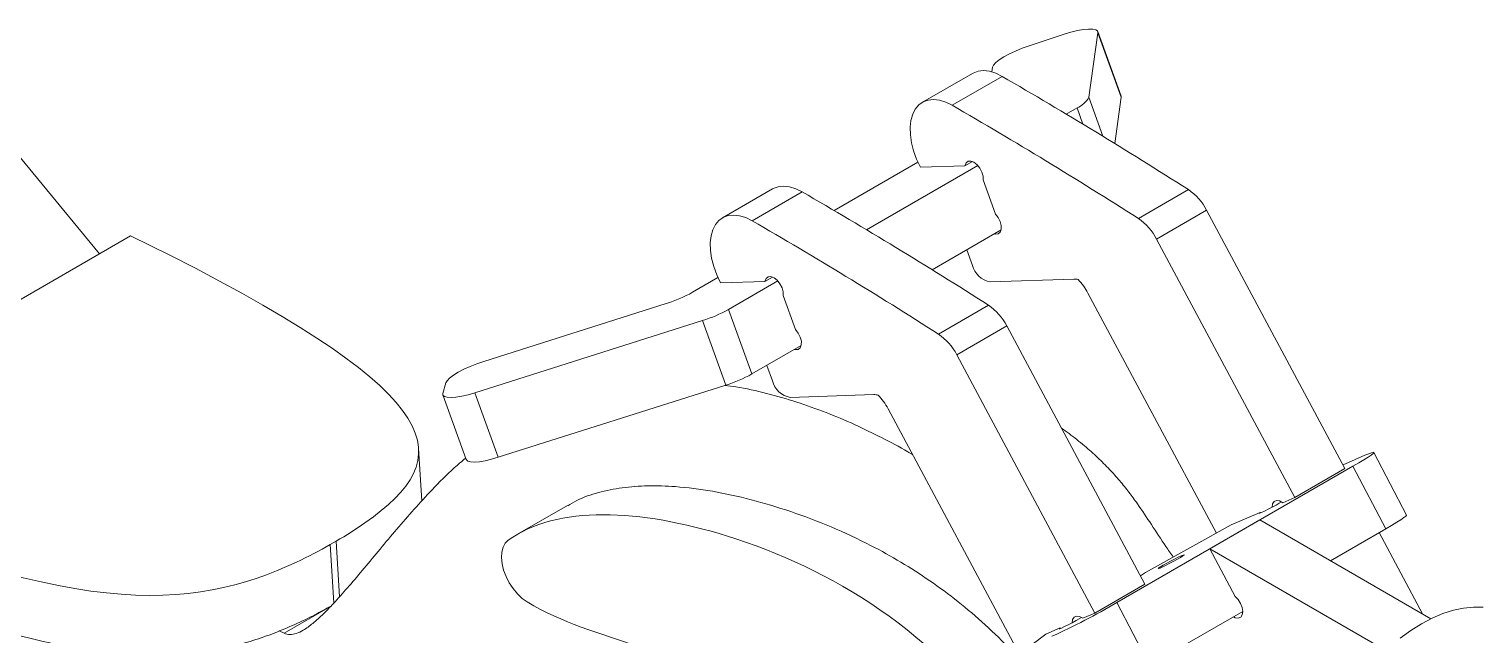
# Paper-space layout 'Feuille12' of a CAD drawing. Header units: millimetres. Extents: x 35 to 250, y 28 to 176.
# Drawn here: x 107.7 to 185.7, y 143.2 to 175.7 of the extents above; entities that cross this region are included whole.
import ezdxf

# ---------------------------------------------------------------- set-up
doc = ezdxf.new("R2010")
doc.units = ezdxf.units.MM

psp = doc.layouts.new('Feuille12')

# ---------------------------------------------------------------- linework, layer by layer
at = {"color": 7, "linetype": 'Continuous', "lineweight": 15}
for p, q in [((161.467, 174.832), (163.353, 175.452)), ((165.164, 175.538), (164.68, 172.072)), ((166.416, 172.132), (165.159, 175.601)), ((166.422, 172.07), (165.164, 175.538)), ((158.421, 173.352), (155.734, 171.801)), ((160.015, 173.194), (157.328, 171.643)), ((159.472, 173.431), (159.507, 173.679)), ((164.044, 171.495), (163.47, 171.164)), ((166.422, 172.07), (166.075, 169.586)), ((166.416, 172.132), (166.422, 172.07)), ((111.501, 163.669), (106.989, 169.125)), ((150.983, 165.99), (155.489, 168.592)), ((158.708, 168.414), (152.722, 164.959)), ((158.018, 168.391), (155.628, 168.308)), ((158.419, 168.622), (158.018, 168.391)), ((159.656, 165.8), (158.992, 167.629)), ((147.672, 167.147), (144.985, 165.596)), ((146.58, 165.438), (149.267, 166.989)), ((170.033, 167.111), (167.346, 165.56)), ((168.326, 164.452), (171.013, 166.003)), ((178.443, 152.131), (171.013, 166.003)), ((113.162, 164.627), (91.949, 152.381)), ((115.273, 163.594), (113.162, 164.627)), ((159.965, 164.946), (156.259, 162.807)), ((158.116, 163.879), (158.419, 163.045)), ((175.756, 150.58), (168.326, 164.452)), ((143.374, 161.598), (144.741, 162.387)), ((147.27, 162.186), (144.88, 162.104)), ((147.96, 162.21), (145.31, 160.68)), ((147.671, 162.418), (147.27, 162.186)), ((159.375, 162.154), (163.868, 162.309)), ((148.908, 159.595), (148.244, 161.424)), ((164.634, 161.552), (171.534, 148.67)), ((132.151, 157.887), (141.966, 160.995)), ((146.568, 157.212), (145.31, 160.68)), ((156.598, 159.355), (159.285, 160.906)), ((143.903, 160.077), (131.677, 156.206)), ((145.16, 156.609), (143.903, 160.077)), ((160.265, 159.798), (157.578, 158.247)), ((167.695, 145.926), (160.265, 159.798)), ((149.217, 158.742), (146.568, 157.212)), ((165.008, 144.375), (157.578, 158.247)), ((147.368, 157.674), (147.671, 156.84)), ((129.954, 156.171), (130.112, 156.731)), ((129.955, 156.085), (131.212, 152.617)), ((132.934, 152.738), (131.677, 156.206)), ((145.16, 156.609), (132.934, 152.738)), ((148.627, 155.949), (153.12, 156.104)), ((153.886, 155.347), (197.921, 73.125)), ((128.827, 150.4), (128.649, 153.216)), ((179.52, 152.845), (178.47, 152.396)), ((181.762, 149.639), (179.998, 152.998)), ((166.183, 144.933), (178.878, 152.262)), ((175.756, 150.58), (178.443, 152.131)), ((178.47, 152.396), (178.338, 152.327)), ((178.878, 152.262), (180.642, 148.903)), ((175.1, 150.299), (175.756, 150.58)), ((136.65, 150.156), (133.963, 148.604)), ((173.885, 149.78), (172.325, 149.112)), ((173.885, 149.78), (173.9, 149.751)), ((175.032, 150.345), (175.03, 150.344)), ((172.325, 149.112), (167.73, 146.544)), ((171.193, 147.824), (173.88, 149.376)), ((183.07, 144.07), (173.88, 149.376)), ((177.67, 147.187), (180.642, 148.903)), ((123.902, 148.049), (124.215, 148.23)), ((182.621, 144.329), (180.283, 148.695)), ((171.193, 147.824), (172.542, 145.256)), ((180.648, 142.366), (171.193, 147.824)), ((165.008, 144.375), (167.695, 145.926)), ((167.73, 146.544), (167.453, 146.377)), ((121.418, 143.287), (123.919, 144.731)), ((165.008, 144.375), (164.352, 144.095)), ((166.183, 144.933), (167.948, 141.575)), ((167.948, 141.575), (172.957, 144.466)), ((163.137, 143.575), (162.375, 143.249)), ((163.137, 143.575), (163.152, 143.546)), ((164.284, 144.14), (164.282, 144.139)), ((121.418, 143.287), (121.16, 143.413)), ((162.375, 143.249), (161.64, 142.681))]:
    psp.add_line(p, q, dxfattribs=at)
at = {"color": 8, "linetype": 'Continuous', "lineweight": 15}
for p, q in [((164.357, 170.631), (164.044, 171.495)), ((165.441, 169.974), (164.68, 172.072)), ((124.403, 145.253), (124.215, 148.23)), ((123.902, 148.049), (124.1, 144.917))]:
    psp.add_line(p, q, dxfattribs=at)
at = {"color": 7, "linetype": 'Continuous', "lineweight": 15, "flags": 128}
for points in [[(163.353, 175.452), (163.719, 175.563), (164.069, 175.648), (164.388, 175.706), (164.664, 175.734), (164.888, 175.73), (165.049, 175.695), (165.142, 175.63), (165.164, 175.538)], [(159.507, 173.679), (159.558, 173.795), (159.679, 173.93), (159.866, 174.08), (160.112, 174.238), (160.407, 174.398), (160.74, 174.554), (161.098, 174.701), (161.467, 174.832)], [(160.015, 173.194), (159.673, 173.362), (159.338, 173.465), (159.019, 173.501), (158.723, 173.47), (158.457, 173.372), (158.421, 173.352)], [(157.328, 171.643), (156.986, 171.811), (156.651, 171.914), (156.332, 171.95), (156.036, 171.919), (155.77, 171.821), (155.54, 171.658), (155.352, 171.435), (155.21, 171.156), (155.117, 170.828), (155.075, 170.458), (155.086, 170.055), (155.148, 169.629), (155.261, 169.189), (155.423, 168.745), (155.628, 168.308)], [(158.018, 168.391), (158.077, 168.543), (158.187, 168.631), (158.336, 168.645), (158.505, 168.581), (158.675, 168.449), (158.823, 168.264), (158.934, 168.048), (158.993, 167.827), (158.992, 167.629)], [(149.267, 166.989), (148.925, 167.157), (148.59, 167.26), (148.271, 167.297), (147.975, 167.266), (147.709, 167.168), (147.672, 167.147)], [(146.58, 165.438), (146.237, 165.606), (145.903, 165.709), (145.584, 165.745), (145.288, 165.714), (145.022, 165.616), (144.792, 165.454), (144.604, 165.23), (144.462, 164.951), (144.369, 164.623), (144.327, 164.253), (144.338, 163.85), (144.4, 163.424), (144.513, 162.984), (144.675, 162.541), (144.88, 162.104)], [(159.656, 165.8), (159.805, 165.614), (159.915, 165.398), (159.973, 165.178), (159.972, 164.979), (159.913, 164.827), (159.802, 164.74), (159.653, 164.727), (159.605, 164.738)], [(148.244, 161.424), (148.245, 161.623), (148.186, 161.843), (148.075, 162.059), (147.927, 162.244), (147.757, 162.377), (147.588, 162.44), (147.439, 162.427), (147.329, 162.339), (147.27, 162.186)], [(148.857, 158.533), (148.905, 158.523), (149.054, 158.535), (149.165, 158.623), (149.224, 158.775), (149.225, 158.973), (149.167, 159.193), (149.057, 159.409), (148.908, 159.595)], [(130.112, 156.731), (130.179, 156.852), (130.316, 156.991), (130.517, 157.143), (130.775, 157.302), (131.079, 157.462), (131.419, 157.617), (131.781, 157.76), (132.151, 157.887)], [(131.677, 156.206), (131.313, 156.101), (130.969, 156.021), (130.658, 155.97), (130.393, 155.949), (130.183, 155.96), (130.037, 156.002), (129.959, 156.073), (129.954, 156.171)], [(178.878, 152.262), (179.194, 152.444), (179.467, 152.607), (179.689, 152.747), (179.855, 152.859), (179.959, 152.941), (179.999, 152.99), (179.973, 153.005), (179.883, 152.985), (179.73, 152.932), (179.52, 152.845)], [(132.934, 152.738), (132.571, 152.633), (132.227, 152.553), (131.916, 152.502), (131.651, 152.481), (131.441, 152.492), (131.295, 152.534), (131.217, 152.605), (131.212, 152.617)], [(173.885, 149.78), (173.838, 149.74), (173.866, 149.739), (173.965, 149.777), (174.123, 149.849), (174.322, 149.947), (174.537, 150.059), (174.743, 150.171), (174.914, 150.27), (175.03, 150.344)], [(174.53, 150.055), (174.556, 150.232), (174.639, 150.358), (174.768, 150.415), (174.928, 150.394), (175.1, 150.299)], [(180.642, 148.903), (180.958, 149.085), (181.231, 149.248), (181.454, 149.388), (181.619, 149.5), (181.723, 149.582), (181.763, 149.631), (181.762, 149.639)], [(133.463, 148.281), (133.305, 148.123), (133.19, 147.91), (133.123, 147.65), (133.106, 147.352), (133.139, 147.026), (133.222, 146.685), (133.351, 146.34), (133.522, 146.004), (133.729, 145.688), (133.964, 145.405), (134.218, 145.164), (134.484, 144.974)], [(168.681, 146.951), (168.534, 146.863), (168.437, 146.799), (168.4, 146.764), (168.426, 146.763), (168.512, 146.794), (168.651, 146.856), (168.831, 146.942), (169.036, 147.045), (169.247, 147.156), (169.446, 147.265), (169.614, 147.362), (169.738, 147.439), (169.806, 147.489), (169.811, 147.507), (169.754, 147.492), (169.64, 147.445), (169.479, 147.371), (169.284, 147.275), (169.074, 147.166), (168.867, 147.055), (168.681, 146.951)], [(172.45, 144.174), (172.554, 144.123), (172.715, 144.101), (172.845, 144.155), (172.929, 144.28), (172.957, 144.46), (172.925, 144.673), (172.837, 144.894), (172.704, 145.097), (172.542, 145.256)], [(164.352, 144.095), (164.18, 144.189), (164.02, 144.21), (163.891, 144.154), (163.808, 144.027), (163.782, 143.851)], [(185.874, 144.687), (185.361, 144.699), (184.828, 144.646), (184.277, 144.529), (183.713, 144.347), (183.141, 144.104), (182.564, 143.8), (181.987, 143.438), (181.415, 143.02)], [(163.137, 143.575), (163.09, 143.535), (163.118, 143.534), (163.217, 143.572), (163.375, 143.645), (163.574, 143.743), (163.789, 143.854), (163.994, 143.967), (164.166, 144.065), (164.282, 144.139)]]:
    psp.add_lwpolyline(points, dxfattribs=at)
at = {"color": 7, "linetype": 'Continuous', "lineweight": 15}
for centre, radius, start, end in [((26.215, -58.43), 267.492, 57.476, 59.98662), ((23.528, -59.981), 267.492, 57.476, 59.98662), ((163.569, 172.658), 1.256, 292.20223, 332.18853), ((15.467, -64.634), 267.492, 57.476, 59.98662), ((168.347, 164.631), 2.998, 27.23388, 55.79151), ((12.78, -66.185), 267.492, 57.476, 59.98662), ((165.66, 163.08), 2.998, 27.23388, 55.79151), ((159.605, 163.359), 1.227, 194.83852, 259.17555), ((163.896, 161.334), 0.975, 77.70418, 91.62786), ((161.7, 159.99), 3.324, 28.01849, 43.69868), ((139.785, 168.029), 7.365, 287.22669, 299.16323), ((141.721, 167.112), 7.365, 287.22669, 299.16323), ((157.599, 158.426), 2.998, 27.23388, 55.79151), ((154.912, 156.875), 2.998, 27.23388, 55.79151), ((142.979, 163.644), 7.365, 287.22669, 299.16323), ((148.857, 157.155), 1.227, 194.83852, 259.17555), ((153.148, 155.13), 0.975, 77.70418, 91.62786), ((150.952, 153.786), 3.324, 28.01849, 43.69868), ((147.486, 176.865), 37.003, 294.26261, 300.35173)]:
    psp.add_arc(centre, radius, start, end, dxfattribs=at)
for points, knots in [([(124.215, 148.23), (124.767, 148.554), (130.843, 152.443), (130.387, 155.897), (115.273, 163.594)], [0.4730183, 0.4730183, 0.4730183, 0.4730183, 0.5181193, 1, 1, 1, 1]), ([(155.207, 152.882), (155.12, 152.934), (154.572, 153.26), (153.531, 153.808), (152.064, 154.524), (150.531, 155.168), (148.951, 155.731), (147.335, 156.187), (146.049, 156.48), (145.318, 156.572), (145.121, 156.597)], [0, 0, 0, 0, 0.02527, 0.159461, 0.303168, 0.453436, 0.609492, 0.771248, 0.938715, 1, 1, 1, 1]), ([(169.221, 147.377), (169.086, 147.567), (168.682, 148.138), (168.059, 149.111), (167.406, 150.09), (166.833, 150.872), (166.334, 151.494), (165.774, 152.118), (165.139, 152.75), (164.412, 153.39), (163.759, 153.914), (163.345, 154.206), (163.21, 154.301)], [0, 0, 0, 0, 0.072872, 0.218399, 0.358634, 0.438702, 0.52212, 0.611262, 0.708788, 0.81755, 0.940482, 1, 1, 1, 1]), ([(131.183, 152.697), (130.977, 152.525), (130.345, 151.998), (129.431, 151.064), (128.406, 149.955), (127.48, 148.886), (126.589, 147.826), (125.741, 146.804), (124.94, 145.852), (124.215, 145.029), (123.568, 144.354), (123.001, 143.836), (122.512, 143.474), (122.095, 143.278), (121.758, 143.189), (121.522, 143.257), (121.418, 143.287)], [0, 0, 0, 0, 0.0597, 0.182389, 0.285582, 0.387925, 0.487771, 0.583446, 0.673271, 0.755581, 0.820503, 0.877297, 0.925038, 0.955779, 0.980534, 1, 1, 1, 1]), ([(94.059, 151.348), (109.786, 143.908), (117.213, 144.544), (123.321, 147.719), (123.902, 148.049)], [0, 0, 0, 0, 0.4181193, 0.464577, 0.464577, 0.464577, 0.464577]), ([(161.381, 141.354), (161.091, 141.696), (160.364, 142.553), (159.108, 143.767), (157.645, 145.018), (156.125, 146.135), (154.566, 147.132), (152.792, 148.116), (150.813, 149.037), (148.655, 149.851), (146.523, 150.489), (144.448, 150.944), (142.598, 151.179), (140.983, 151.226), (139.595, 151.128), (138.321, 150.866), (137.337, 150.546), (136.828, 150.232), (136.664, 150.131)], [0, 0, 0, 0, 0.036984, 0.092822, 0.14953, 0.207324, 0.266261, 0.326267, 0.408264, 0.491204, 0.574243, 0.656491, 0.737138, 0.798921, 0.858996, 0.917161, 0.973319, 1, 1, 1, 1]), ([(161.381, 141.354), (161.091, 141.696), (160.364, 142.553), (159.108, 143.767), (157.645, 145.018), (156.125, 146.135), (154.566, 147.132), (152.792, 148.116), (150.813, 149.037), (148.655, 149.851), (146.523, 150.489), (144.448, 150.944), (142.598, 151.179), (140.983, 151.226), (139.595, 151.128), (138.321, 150.866), (137.337, 150.546), (136.828, 150.232), (136.664, 150.131)], [0, 0, 0, 0, 0.036984, 0.092822, 0.14953, 0.207324, 0.266261, 0.326267, 0.408264, 0.491204, 0.574243, 0.656491, 0.737138, 0.798921, 0.858996, 0.917161, 0.973319, 1, 1, 1, 1]), ([(164.59, 128.096), (163.849, 131.199), (159.307, 141.753), (145.699, 149.748), (136.086, 150.173), (133.463, 148.281)], [0.1135382, 0.1135382, 0.1135382, 0.1135382, 0.2845916, 0.6467764, 0.9588749, 0.9588749, 0.9588749, 0.9588749]), ([(123.933, 144.746), (123.649, 144.589), (123.03, 144.248), (122.017, 143.763), (120.913, 143.295), (119.761, 142.89), (118.549, 142.556), (117.265, 142.305), (115.897, 142.147), (114.505, 142.096), (113.092, 142.141), (111.653, 142.275), (110.119, 142.505), (108.482, 142.837), (106.733, 143.277), (105.018, 143.786), (103.336, 144.345), (101.695, 144.941), (99.965, 145.616), (98.144, 146.376), (96.224, 147.22), (94.932, 147.824), (94.262, 148.136)], [0, 0, 0, 0, 0.033418, 0.072923, 0.111397, 0.149042, 0.186314, 0.223903, 0.262721, 0.303855, 0.342449, 0.384481, 0.430715, 0.481877, 0.538647, 0.60166, 0.655943, 0.714724, 0.778267, 0.84683, 0.920661, 1, 1, 1, 1]), ([(134.484, 144.974), (136.389, 143.818), (143.249, 142.087), (152.999, 136.124), (160.51, 128.384), (163.214, 126.76)], [0.0521207, 0.0521207, 0.0521207, 0.0521207, 0.2230752, 0.645815, 0.888766, 0.888766, 0.888766, 0.888766])]:
    psp.add_open_spline(points, degree=3, knots=knots, dxfattribs=at)

doc.saveas('drawing.dxf')
